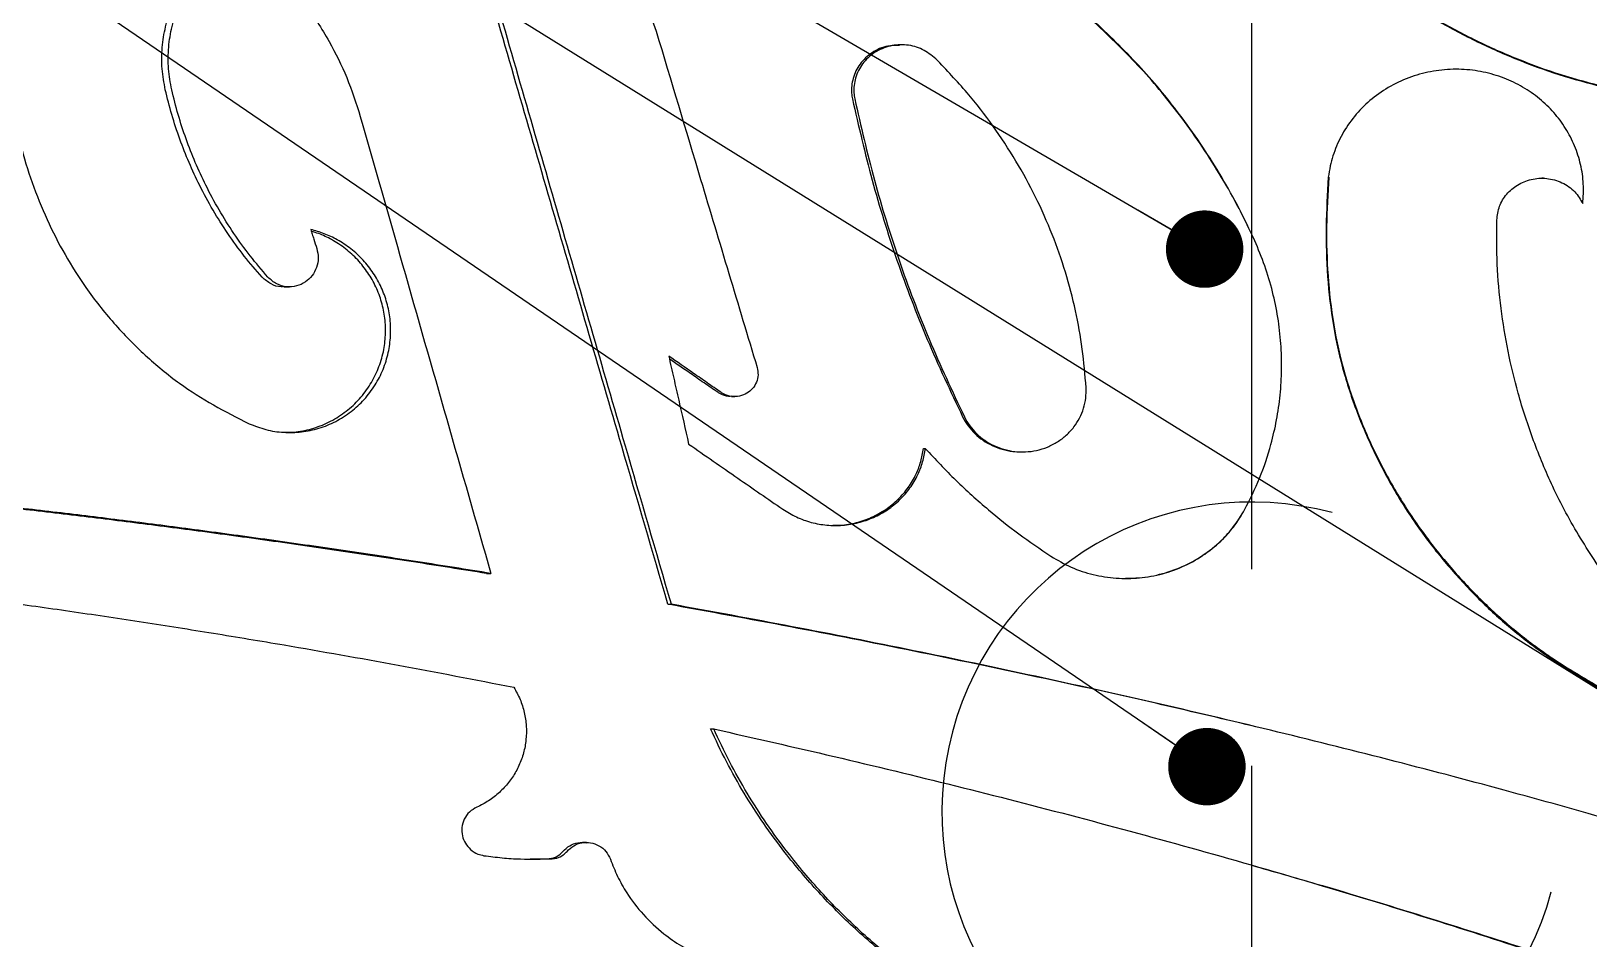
# Model space of a CAD drawing. Header units: millimetres. Extents: x 8 to 871, y 8 to 585.
# Drawn here: x 719.03 to 739.13, y 273.49 to 285.22 of the extents above; entities that cross this region are included whole.
import ezdxf

# ---------------------------------------------------------------- set-up
doc = ezdxf.new("R2010")
doc.units = ezdxf.units.MM
doc.linetypes.add('CENTERX2', pattern=[20.32, 12.7, -2.54, 2.54, -2.54])
for name, color, linetype in [('CENTERLINE', 4, 'CENTERX2'), ('DETAIL', 3, 'Continuous'), ('TEXT', 2, 'Continuous')]:
    doc.layers.add(name, color=color, linetype=linetype)
doc.layers.add('OUTLINE', color=7, linetype='Continuous', lineweight=25)
doc.dimstyles.new('SLDDIMSTYLE19', dxfattribs={"dimtxt": 0.18, "dimasz": 1, "dimexe": 0, "dimexo": 0.0625, "dimgap": 0, "dimtad": 0, "dimtih": 1, "dimtoh": 1, "dimdec": 0, "dimrnd": 1e-09, "dimzin": 0, "dimdsep": 46, "dimtxsty": 'Standard', "dimblk1": 'DOT', "dimblk2": 'DOT', "dimsah": 1, "dimcen": 0.09, "dimadec": 0, "dimazin": 0, "dimtfac": 1, "dimtdec": 0, "dimtofl": 0, "dimtmove": 0, "dimatfit": 3, "dimldrblk": 'DOT', "dimfxl": 0, "dimfrac": 2, "dimtolj": 1, "dimtzin": 0, "dimarcsym": 0})

# ---------------------------------------------------------------- blocks, each defined once
blk = doc.blocks.new('_Dot')
at = {"color": 0, "linetype": 'ByBlock', "lineweight": -2}
blk.add_line((-0.5, 0), (-1, 0), dxfattribs=at)
at = {"color": 0, "linetype": 'ByBlock', "const_width": 0.5}
blk.add_lwpolyline([(-0.25, 0, 1), (0.25, 0, 1)], format="xyb", close=True, dxfattribs=at)

msp = doc.modelspace()

# ---------------------------------------------------------------- linework, layer by layer
at = {"layer": 'CENTERLINE'}
msp.add_line((734.7799, 156.34842), (734.7799, 430.8663), dxfattribs=at)
at = {"layer": 'DETAIL'}
msp.add_arc((734.7799, 275.13342), 4, 75, 345, dxfattribs=at)
msp.add_arc((734.7799, 275.13342), 4, 75, 345, dxfattribs=at)
msp.add_arc((734.7799, 275.13342), 4, 75, 345, dxfattribs=at)
at = {"layer": 'OUTLINE'}
for p, q in [((730.258, 285.03923), (730.23096, 285.03923)), ((735.77256, 283.32767), (735.7667, 283.32767)), ((738.54409, 283.31601), (738.52168, 283.31601)), ((722.28619, 281.91287), (722.3605, 281.91287)), ((728.066, 280.49641), (728.10596, 280.49641)), ((730.54124, 279.82573), (730.56631, 279.82573)), ((731.80115, 279.78155), (731.81889, 279.78155)), ((724.9015, 278.2124), (724.95999, 278.2124)), ((727.24468, 277.81428), (727.28931, 277.81428)), ((727.79371, 276.20466), (727.83514, 276.20466)), ((726.19335, 274.73868), (726.14017, 274.73868)), ((725.46711, 274.52553), (725.69512, 274.52669))]:
    msp.add_line(p, q, dxfattribs=at)
for points, knots in [([(742.8538, 278.82809), (742.82828, 279.1182), (742.77726, 279.69834), (742.66364, 280.56641), (742.50575, 281.42882), (742.31659, 282.26423), (742.09724, 283.06928), (741.85105, 283.84536), (741.57241, 284.61197), (741.2077, 285.49933), (740.73548, 286.49455), (740.19836, 287.46583), (739.67803, 288.29157), (739.19963, 288.98523), (738.86105, 289.43388), (738.69177, 289.65817)], [0, 0, 0, 0, 0.07398799, 0.14795374, 0.22243663, 0.29691929, 0.3658926, 0.43486616, 0.50431964, 0.57377315, 0.67946992, 0.78516715, 0.85675776, 0.92838748, 1, 1, 1, 1]), ([(735.17163, 287.00387), (735.31563, 286.84557), (735.60466, 286.52786), (736.08577, 286.09975), (736.59843, 285.7091), (737.12338, 285.37379), (737.65401, 285.08895), (738.18759, 284.85078), (738.73941, 284.64757), (739.11948, 284.54581), (739.30952, 284.49492)], [0, 0, 0, 0, 0.13017082, 0.26125778, 0.39142431, 0.52247461, 0.64056131, 0.75864949, 0.87932429, 1, 1, 1, 1]), ([(735.17395, 287.00387), (735.31899, 286.84538), (735.61009, 286.5273), (736.09439, 286.09902), (736.61022, 285.7084), (737.1383, 285.3732), (737.67201, 285.08847), (738.20865, 284.85044), (738.76344, 284.64741), (739.1454, 284.54575), (739.33638, 284.49492)], [0, 0, 0, 0, 0.13012261, 0.26116293, 0.3912808, 0.52227847, 0.64042445, 0.75857209, 0.87928557, 1, 1, 1, 1]), ([(726.31866, 286.68754), (726.40581, 286.5719), (726.58011, 286.34063), (726.79086, 285.97249), (726.96602, 285.59791), (727.04993, 285.34341), (727.09207, 285.21559)], [0, 0, 0, 0, 0.26065029, 0.52131436, 0.75957676, 1, 1, 1, 1]), ([(720.75771, 284.45937), (720.74148, 284.54821), (720.70854, 284.72845), (720.71203, 285.00364), (720.75519, 285.27605), (720.83976, 285.53223), (720.95998, 285.77231), (721.06645, 285.90967), (721.12035, 285.97922)], [0, 0, 0, 0, 0.16504493, 0.33483852, 0.49990365, 0.66975681, 0.83279068, 1, 1, 1, 1]), ([(720.84039, 284.45937), (720.82417, 284.54873), (720.79127, 284.73002), (720.79513, 285.00674), (720.83885, 285.2806), (720.92371, 285.53651), (721.04313, 285.77476), (721.14782, 285.91051), (721.20081, 285.97922)], [0, 0, 0, 0, 0.16609873, 0.33697603, 0.50309461, 0.6740376, 0.83501915, 1, 1, 1, 1]), ([(722.18397, 286.00459), (722.31174, 285.86244), (722.56729, 285.57812), (722.86911, 285.10547), (723.11247, 284.61795), (723.22021, 284.2835), (723.27449, 284.11499)], [0, 0, 0, 0, 0.26372854, 0.52747701, 0.76191921, 1, 1, 1, 1]), ([(727.24468, 277.81428), (727.04592, 278.49484), (726.549, 280.19629), (725.75565, 282.91827), (725.16316, 284.95938), (724.86691, 285.97997)], [0, 0, 0, 0, 0.24998402, 0.62498101, 1, 1, 1, 1]), ([(727.28931, 277.81428), (727.09171, 278.49484), (726.59767, 280.19629), (725.80892, 282.91827), (725.21985, 284.95938), (724.9253, 285.97997)], [0, 0, 0, 0, 0.24998425, 0.62498128, 1, 1, 1, 1]), ([(718.71968, 285.48578), (718.72052, 285.34003), (718.72221, 285.04819), (718.7463, 284.61101), (718.79622, 284.17665), (718.88958, 283.72304), (719.03397, 283.25631), (719.22577, 282.77978), (719.45768, 282.32548), (719.74279, 281.87476), (720.08721, 281.4375), (720.49263, 281.02372), (720.92298, 280.66789), (721.3765, 280.38067), (721.68458, 280.22444), (721.83874, 280.14627)], [0, 0, 0, 0, 0.06477567, 0.12970428, 0.19444031, 0.25895236, 0.33581536, 0.41303617, 0.49025338, 0.56711126, 0.65685865, 0.7468721, 0.83662671, 0.91825308, 1, 1, 1, 1]), ([(734.75276, 282.64196), (734.70777, 282.73631), (734.59645, 282.96978), (734.39303, 283.32881), (734.14695, 283.71994), (733.80761, 284.19677), (733.35598, 284.74858), (732.95373, 285.13451), (732.75168, 285.32837)], [0, 0, 0, 0, 0.0930182, 0.23020007, 0.36696688, 0.50413403, 0.75092153, 1, 1, 1, 1]), ([(734.81726, 282.50948), (734.75172, 282.64849), (734.62044, 282.92693), (734.395, 283.32993), (734.14957, 283.7215), (733.81222, 284.19825), (733.36359, 284.74935), (732.96423, 285.13477), (732.76363, 285.32837)], [0, 0, 0, 0, 0.13130824, 0.26301188, 0.39431859, 0.52600922, 0.7619154, 1, 1, 1, 1]), ([(727.09207, 285.21559), (727.28338, 284.57754), (727.5961, 283.53456), (728.03081, 282.08648), (728.27412, 281.27644), (728.39577, 280.87143)], [0, 0, 0, 0, 0.44066548, 0.72033144, 1, 1, 1, 1]), ([(730.23165, 285.03156), (730.18131, 285.03138), (730.05706, 285.03095), (729.87447, 284.94644), (729.716, 284.7998), (729.62489, 284.61304), (729.60726, 284.45269), (729.62168, 284.36435), (729.6258, 284.33916)], [0, 0, 0, 0, 0.14248189, 0.35160362, 0.55501032, 0.74746636, 0.92798744, 1, 1, 1, 1]), ([(730.70103, 284.85813), (730.64564, 284.90279), (730.5349, 284.99209), (730.32418, 285.04686), (730.10765, 285.03464), (729.9059, 284.94956), (729.74837, 284.80257), (729.65653, 284.61743), (729.63751, 284.45567), (729.65193, 284.36572), (729.65619, 284.33916)], [0, 0, 0, 0, 0.1367929, 0.27351535, 0.41274076, 0.55433503, 0.69246694, 0.82394255, 0.94801758, 1, 1, 1, 1]), ([(732.64116, 280.61035), (732.62763, 280.7772), (732.60058, 281.11092), (732.50951, 281.60983), (732.3805, 282.10447), (732.20861, 282.59565), (731.99562, 283.07546), (731.74017, 283.54495), (731.44406, 283.99536), (731.10107, 284.44038), (730.83847, 284.71461), (730.70103, 284.85813)], [0, 0, 0, 0, 0.10509643, 0.21019289, 0.31802855, 0.42586506, 0.53662533, 0.64738762, 0.76120602, 0.87502728, 1, 1, 1, 1]), ([(739.05171, 282.98833), (739.05681, 283.0729), (739.06702, 283.24206), (739.02897, 283.49442), (738.95166, 283.73639), (738.83505, 283.96324), (738.68183, 284.16799), (738.49494, 284.34897), (738.27803, 284.49903), (738.03274, 284.61678), (737.76665, 284.69428), (737.48336, 284.72942), (737.1944, 284.71671), (736.90731, 284.65604), (736.63418, 284.54662), (736.38521, 284.39372), (736.16974, 284.20069), (735.99559, 283.97937), (735.86744, 283.73481), (735.79498, 283.51514), (735.77413, 283.37691), (735.7667, 283.32767)], [0, 0, 0, 0, 0.050153844, 0.100307984, 0.150436367, 0.200571427, 0.251320638, 0.302081995, 0.354987189, 0.407902622, 0.463648055, 0.519398901, 0.577150921, 0.634899908, 0.692969185, 0.751024982, 0.807391182, 0.863742872, 0.917116277, 0.97047867, 1, 1, 1, 1]), ([(722.00638, 282.03845), (721.92895, 282.12836), (721.77374, 282.30857), (721.56354, 282.59904), (721.37076, 282.90347), (721.1528, 283.30498), (720.97602, 283.71846), (720.8381, 284.13586), (720.78451, 284.35153), (720.75771, 284.45937)], [0, 0, 0, 0, 0.1311035, 0.26279885, 0.39390535, 0.52562471, 0.76083908, 0.88042028, 1, 1, 1, 1]), ([(722.08182, 282.03845), (722.00463, 282.12861), (721.84992, 282.30932), (721.64056, 282.6005), (721.44866, 282.90558), (721.23214, 283.30725), (721.05678, 283.72032), (720.92008, 284.13675), (720.86695, 284.35183), (720.84039, 284.45937)], [0, 0, 0, 0, 0.131293392, 0.263181488, 0.394476613, 0.526386178, 0.761247935, 0.880624887, 1, 1, 1, 1]), ([(729.6258, 284.33916), (729.70583, 283.9888), (729.86621, 283.28665), (730.19273, 282.25102), (730.57814, 281.22807), (730.89096, 280.56652), (731.0477, 280.23508)], [0, 0, 0, 0, 0.24747152, 0.49593777, 0.74745744, 1, 1, 1, 1]), ([(729.65619, 284.33916), (729.73573, 283.98889), (729.89513, 283.28695), (730.21968, 282.25141), (730.60282, 281.22841), (730.91391, 280.56663), (731.06977, 280.23508)], [0, 0, 0, 0, 0.24749644, 0.495977, 0.74748116, 1, 1, 1, 1]), ([(723.27449, 284.11499), (723.45645, 283.47543), (723.82728, 282.17201), (724.3892, 280.20449), (724.76973, 278.87643), (724.95999, 278.2124)], [0, 0, 0, 0, 0.32510101, 0.66254652, 1, 1, 1, 1]), ([(735.7667, 283.32767), (735.75456, 283.115), (735.73023, 282.68889), (735.74971, 282.04856), (735.82147, 281.41275), (735.95957, 280.7971), (736.16166, 280.20826), (736.4132, 279.6467), (736.7151, 279.1106), (737.05354, 278.62148), (737.41967, 278.17858), (737.80564, 277.77916), (738.22252, 277.41309), (738.63101, 277.11384), (739.01989, 276.87271), (739.25614, 276.73542), (739.37428, 276.66676)], [0, 0, 0, 0, 0.07922298, 0.15873233, 0.23803556, 0.31697635, 0.39300195, 0.46936108, 0.54573023, 0.62176982, 0.69061785, 0.75970153, 0.82873988, 0.89752591, 0.94875513, 1, 1, 1, 1]), ([(735.77256, 283.32767), (735.76038, 283.11625), (735.73597, 282.69264), (735.75487, 282.05604), (735.82571, 281.42389), (735.96257, 280.81158), (736.16314, 280.22574), (736.41288, 279.6668), (736.71264, 279.13307), (737.04891, 278.64559), (737.41291, 278.2036), (737.79686, 277.80436), (738.21158, 277.43814), (738.62453, 277.13323), (739.02625, 276.88362), (739.27652, 276.73906), (739.40168, 276.66676)], [0, 0, 0, 0, 0.07862313, 0.15753, 0.23623129, 0.31457303, 0.39008099, 0.46591866, 0.54176751, 0.61729071, 0.68582842, 0.75459776, 0.82332279, 0.89179994, 0.94588992, 1, 1, 1, 1]), ([(737.94145, 282.77589), (737.9493, 282.83629), (737.965, 282.95707), (738.06317, 283.1157), (738.20535, 283.23772), (738.38579, 283.31127), (738.58801, 283.32416), (738.78603, 283.26847), (738.95363, 283.15352), (739.02015, 283.04148), (739.05171, 282.98833)], [0, 0, 0, 0, 0.11802307, 0.23604518, 0.35506871, 0.48048002, 0.61195597, 0.74644083, 0.8797175, 1, 1, 1, 1]), ([(721.83874, 280.14627), (721.91084, 280.11808), (722.05504, 280.0617), (722.28441, 280.02784), (722.51536, 280.03347), (722.74279, 280.0807), (722.95934, 280.16938), (723.15705, 280.29499), (723.32904, 280.45471), (723.46913, 280.63919), (723.57371, 280.84454), (723.64102, 281.05929), (723.67019, 281.27981), (723.66401, 281.49713), (723.62263, 281.70849), (723.54981, 281.90905), (723.44609, 282.09463), (723.31434, 282.2629), (723.15709, 282.40801), (722.98645, 282.52125), (722.8111, 282.60474), (722.69362, 282.63732), (722.63488, 282.65361)], [0, 0, 0, 0, 0.05443314, 0.10887136, 0.16330015, 0.21772359, 0.27213865, 0.32654386, 0.37940082, 0.43224318, 0.48268254, 0.53311158, 0.58106389, 0.62901505, 0.67578545, 0.72256094, 0.76974807, 0.8169437, 0.86574904, 0.91456535, 0.9572805, 1, 1, 1, 1]), ([(722.63488, 282.65361), (722.6414, 282.63298), (722.65444, 282.59173), (722.68036, 282.50977), (722.69976, 282.44842), (722.71264, 282.4077)], [0, 0, 0, 0, 0.25162809, 0.50325436, 1, 1, 1, 1]), ([(739.43395, 278.03834), (739.29339, 278.24607), (739.08218, 278.55824), (738.8304, 278.99449), (738.6209, 279.41115), (738.40841, 279.92495), (738.21737, 280.51042), (738.07985, 281.08234), (737.98972, 281.63826), (737.93881, 282.20401), (737.94057, 282.58526), (737.94145, 282.77589)], [0, 0, 0, 0, 0.14914405, 0.22412121, 0.29909272, 0.42592938, 0.55363015, 0.66395298, 0.77427357, 0.88713424, 1, 1, 1, 1]), ([(722.27459, 280.03601), (722.33166, 280.03577), (722.46641, 280.03522), (722.67593, 280.08294), (722.89478, 280.17202), (723.09424, 280.29981), (723.26728, 280.4616), (723.40741, 280.64794), (723.51124, 280.85476), (723.57713, 281.07001), (723.60462, 281.29035), (723.59679, 281.50664), (723.55398, 281.71655), (723.48004, 281.91544), (723.37552, 282.09934), (723.24305, 282.26619), (723.08523, 282.41035), (722.91395, 282.52198), (722.76458, 282.59447), (722.67435, 282.6201), (722.64262, 282.62912)], [0, 0, 0, 0, 0.04705199, 0.1111012, 0.17517448, 0.23923422, 0.30126064, 0.36326734, 0.42208594, 0.48089079, 0.5364933, 0.59209458, 0.64622107, 0.70035415, 0.7550597, 0.80977701, 0.86661385, 0.92346471, 0.97308722, 1, 1, 1, 1]), ([(734.68669, 279.03271), (734.75445, 279.16815), (734.89085, 279.44083), (735.02052, 279.83388), (735.10347, 280.19363), (735.14987, 280.51736), (735.16887, 280.84696), (735.15938, 281.18223), (735.12055, 281.51756), (735.05114, 281.85362), (734.95315, 282.18663), (734.86255, 282.40186), (734.81726, 282.50948)], [0, 0, 0, 0, 0.12589471, 0.25345557, 0.34318396, 0.43291103, 0.52525345, 0.61759548, 0.71169543, 0.80579656, 0.90289715, 1, 1, 1, 1]), ([(722.71264, 282.4077), (722.72149, 282.36704), (722.73921, 282.28564), (722.71509, 282.16191), (722.65694, 282.05355), (722.56693, 281.96892), (722.45151, 281.91695), (722.32215, 281.90734), (722.18859, 281.9428), (722.11805, 282.006), (722.08182, 282.03845)], [0, 0, 0, 0, 0.1169937, 0.23422627, 0.34861885, 0.46801981, 0.59322169, 0.72396084, 0.85823308, 1, 1, 1, 1]), ([(722.28587, 281.91726), (722.27468, 281.91596), (722.21917, 281.9095), (722.1151, 281.94404), (722.04335, 282.00635), (722.00638, 282.03845)], [0, 0, 0, 0, 0.10898886, 0.54098987, 1, 1, 1, 1]), ([(727.92773, 280.55126), (727.86895, 280.59201), (727.75138, 280.67353), (727.52704, 280.82924), (727.36174, 280.94418), (727.25505, 281.01837)], [0, 0, 0, 0, 0.2617338, 0.52346761, 1, 1, 1, 1]), ([(727.25505, 281.01837), (727.27651, 280.92349), (727.31942, 280.73372), (727.40498, 280.35537), (727.46909, 280.07191), (727.51174, 279.88334)], [0, 0, 0, 0, 0.25079719, 0.50159362, 1, 1, 1, 1]), ([(727.88698, 280.55126), (727.82809, 280.59185), (727.7103, 280.67303), (727.50233, 280.81653), (727.35347, 280.91943), (727.26333, 280.98174)], [0, 0, 0, 0, 0.28285985, 0.56572246, 1, 1, 1, 1]), ([(728.39577, 280.87143), (728.40181, 280.83958), (728.41389, 280.77587), (728.3912, 280.6798), (728.34065, 280.59678), (728.26449, 280.53373), (728.16944, 280.49708), (728.06387, 280.49334), (727.98119, 280.51779), (727.93913, 280.54412), (727.92773, 280.55126)], [0, 0, 0, 0, 0.12930771, 0.258680563, 0.387119338, 0.517856925, 0.654985947, 0.797706207, 0.945193487, 1, 1, 1, 1]), ([(728.06583, 280.50044), (728.05313, 280.49938), (728.00413, 280.49529), (727.94185, 280.51767), (727.89888, 280.54398), (727.88698, 280.55126)], [0, 0, 0, 0, 0.20195621, 0.77908392, 1, 1, 1, 1]), ([(731.06977, 280.23508), (731.09188, 280.19567), (731.13611, 280.11686), (731.22616, 280.01487), (731.33068, 279.92878), (731.44894, 279.86025), (731.57793, 279.81169), (731.71609, 279.78356), (731.85897, 279.77866), (732.00336, 279.79744), (732.1431, 279.84095), (732.27324, 279.90727), (732.38879, 279.99501), (732.48538, 280.09909), (732.56042, 280.21719), (732.61213, 280.34353), (732.64144, 280.47625), (732.64125, 280.56565), (732.64116, 280.61035)], [0, 0, 0, 0, 0.06063714, 0.1212812, 0.18184718, 0.24242369, 0.30469248, 0.36696903, 0.4318629, 0.49675455, 0.56255101, 0.62833627, 0.69273426, 0.75711318, 0.81860233, 0.8800796, 0.94003828, 1, 1, 1, 1]), ([(731.0477, 280.23508), (731.06994, 280.19568), (731.11443, 280.11688), (731.20489, 280.01501), (731.30974, 279.92913), (731.42843, 279.86046), (731.55802, 279.81242), (731.68406, 279.78465), (731.7659, 279.78421), (731.80124, 279.78402)], [0, 0, 0, 0, 0.14609792, 0.29221633, 0.43811347, 0.5840382, 0.73474154, 0.88546621, 1, 1, 1, 1]), ([(727.51174, 279.88334), (727.61745, 279.80989), (727.82886, 279.66299), (728.23333, 279.38253), (728.53278, 279.17549), (728.72596, 279.04192)], [0, 0, 0, 0, 0.26192023, 0.52384189, 1, 1, 1, 1]), ([(728.72596, 279.04192), (728.78403, 279.00618), (728.90019, 278.93471), (729.09367, 278.86665), (729.29467, 278.83075), (729.49996, 278.82899), (729.70347, 278.86241), (729.8994, 278.92966), (730.08052, 279.03034), (730.23978, 279.15912), (730.37202, 279.31276), (730.4699, 279.47851), (730.53683, 279.6513), (730.55648, 279.76759), (730.56631, 279.82573)], [0, 0, 0, 0, 0.08549855, 0.17100097, 0.25645567, 0.34191612, 0.4284788, 0.51503185, 0.60122975, 0.68740709, 0.77043439, 0.85343843, 0.92672114, 1, 1, 1, 1]), ([(729.37441, 278.83557), (729.4064, 278.83464), (729.50793, 278.83169), (729.67746, 278.86462), (729.87546, 278.93153), (730.0583, 279.03423), (730.21857, 279.16463), (730.35107, 279.32006), (730.44758, 279.48567), (730.51263, 279.65607), (730.5317, 279.76918), (730.54124, 279.82573)], [0, 0, 0, 0, 0.057606166, 0.182869234, 0.308115731, 0.432712364, 0.557274843, 0.67670536, 0.796099396, 0.898052826, 1, 1, 1, 1]), ([(730.56631, 279.82573), (730.69545, 279.68707), (730.95374, 279.40976), (731.36057, 279.04484), (731.77033, 278.71717), (732.04746, 278.52886), (732.18628, 278.43453)], [0, 0, 0, 0, 0.26545813, 0.53091906, 0.76502362, 1, 1, 1, 1]), ([(724.9015, 278.2124), (724.58674, 278.26244), (723.95695, 278.36256), (723.02254, 278.50295), (722.09635, 278.63575), (721.19018, 278.75941), (720.30393, 278.87404), (719.43776, 278.98017), (718.61419, 279.07514), (718.08581, 279.13193), (717.83784, 279.15858)], [0, 0, 0, 0, 0.1286922, 0.25749924, 0.38619249, 0.51500395, 0.63965431, 0.76430468, 0.88939191, 1, 1, 1, 1]), ([(724.95999, 278.2124), (724.64528, 278.26273), (724.01557, 278.36343), (723.08134, 278.50455), (722.15537, 278.63802), (721.25297, 278.76177), (720.37394, 278.876), (719.51819, 278.98141), (718.67207, 279.07942), (718.11802, 279.13928), (717.841, 279.1692)], [0, 0, 0, 0, 0.12759924, 0.25531421, 0.38291438, 0.51063368, 0.63276352, 0.75489349, 0.87744645, 1, 1, 1, 1]), ([(732.18628, 278.43453), (732.27267, 278.38415), (732.44545, 278.28339), (732.73201, 278.18992), (733.02867, 278.14342), (733.3309, 278.14647), (733.62982, 278.20075), (733.91629, 278.30424), (734.17953, 278.45587), (734.39493, 278.63576), (734.56551, 278.8303), (734.6463, 278.96524), (734.68669, 279.03271)], [0, 0, 0, 0, 0.10404689, 0.20809367, 0.31206641, 0.41604129, 0.52164681, 0.6272345, 0.73186444, 0.83647527, 0.91823357, 1, 1, 1, 1]), ([(733.15125, 278.15306), (733.20919, 278.15229), (733.36977, 278.15017), (733.62952, 278.20388), (733.91897, 278.30737), (734.18463, 278.46187), (734.3995, 278.64254), (734.56762, 278.83544), (734.64663, 278.96695), (734.68614, 279.03271)], [0, 0, 0, 0, 0.09351235, 0.25919215, 0.42484054, 0.58875097, 0.75262244, 0.87630609, 1, 1, 1, 1]), ([(718.70291, 277.84129), (718.99523, 277.80045), (719.58015, 277.71872), (720.47316, 277.58466), (721.37677, 277.44175), (722.47002, 277.25955), (723.75964, 277.03225), (724.75684, 276.83942), (725.25603, 276.74289)], [0, 0, 0, 0, 0.13923761, 0.27860459, 0.41784348, 0.55721433, 0.77834418, 1, 1, 1, 1]), ([(734.77954, 276.24389), (734.36686, 276.34192), (733.44646, 276.56057), (731.99074, 276.88225), (730.41751, 277.21177), (728.82457, 277.52625), (727.7712, 277.71829), (727.24468, 277.81428)], [0, 0, 0, 0, 0.16403565, 0.36585534, 0.57719605, 0.78866182, 1, 1, 1, 1]), ([(759.44464, 265.76263), (759.12305, 266.01095), (758.47945, 266.50794), (757.44791, 267.23126), (756.36935, 267.93743), (755.24107, 268.62339), (754.08806, 269.27548), (752.91412, 269.89505), (751.72424, 270.48475), (750.49723, 271.05647), (749.22298, 271.61547), (747.90176, 272.16115), (746.53483, 272.69308), (745.13802, 273.20583), (743.73268, 273.69283), (742.32217, 274.15493), (740.90994, 274.59323), (739.48062, 275.01364), (738.02179, 275.42034), (736.53527, 275.81258), (735.02356, 276.18988), (733.50633, 276.54796), (731.96872, 276.89096), (730.41425, 277.21755), (728.84544, 277.52897), (727.80792, 277.7192), (727.28931, 277.81428)], [0, 0, 0, 0, 0.04302457, 0.08610607, 0.12920352, 0.17227905, 0.21529859, 0.25584896, 0.29643385, 0.33701764, 0.37756652, 0.41930978, 0.46109326, 0.50287561, 0.54461729, 0.58475147, 0.62492353, 0.66509469, 0.7052277, 0.7466667, 0.78814941, 0.82963129, 0.8710692, 0.91403796, 0.95703171, 1, 1, 1, 1]), ([(725.25603, 276.74289), (725.2845, 276.69142), (725.34144, 276.58848), (725.39476, 276.4183), (725.42082, 276.24207), (725.41764, 276.06492), (725.38521, 275.89262), (725.32644, 275.72933), (725.242, 275.57872), (725.13431, 275.44212), (725.00492, 275.32463), (724.88289, 275.24381), (724.80449, 275.20671), (724.77856, 275.19444)], [0, 0, 0, 0, 0.09543381, 0.19084992, 0.28638638, 0.38191689, 0.47541594, 0.56892611, 0.66277455, 0.75664555, 0.85420334, 0.95178107, 1, 1, 1, 1]), ([(730.73856, 272.78818), (730.55186, 272.91608), (730.17719, 273.17275), (729.66083, 273.61234), (729.18193, 274.08985), (728.7923, 274.55027), (728.47712, 274.98098), (728.22532, 275.3723), (727.99438, 275.77934), (727.8606, 276.06289), (727.79371, 276.20466)], [0, 0, 0, 0, 0.14844913, 0.29790894, 0.44454916, 0.59220495, 0.69343092, 0.79465594, 0.89732733, 1, 1, 1, 1]), ([(730.76258, 272.78818), (730.57706, 272.91603), (730.20476, 273.1726), (729.69157, 273.61205), (729.21544, 274.08955), (728.82792, 274.55018), (728.51448, 274.98103), (728.2641, 275.37247), (728.03454, 275.77951), (727.90161, 276.06294), (727.83514, 276.20466)], [0, 0, 0, 0, 0.14816895, 0.29734844, 0.44404316, 0.59175438, 0.69309574, 0.79443609, 0.89721764, 1, 1, 1, 1]), ([(727.83514, 276.20466), (728.35304, 276.08724), (729.38974, 275.85219), (730.95514, 275.47226), (732.52311, 275.07102), (734.08873, 274.64608), (735.59279, 274.21234), (737.03319, 273.77238), (738.4097, 273.32992), (739.7734, 272.86839), (741.13423, 272.3834), (742.48945, 271.87412), (743.83641, 271.33994), (745.15963, 270.78583), (746.44855, 270.21545), (747.70163, 269.62897), (748.9181, 269.02687), (750.10357, 268.40585), (751.26555, 267.76085), (752.40145, 267.0911), (753.50924, 266.39603), (754.57805, 265.68138), (755.67652, 264.8974), (756.79311, 264.03812), (757.91392, 263.09799), (758.97678, 262.13273), (759.63156, 261.46761), (759.9588, 261.1352)], [0, 0, 0, 0, 0.041547, 0.08316604, 0.12480978, 0.16642966, 0.20797738, 0.24516903, 0.28239344, 0.31961873, 0.35681161, 0.39507019, 0.43336219, 0.47165529, 0.50991537, 0.54748152, 0.58507693, 0.62267348, 0.66024118, 0.69874378, 0.73727518, 0.77580783, 0.8143122, 0.86070953, 0.90715166, 0.95359758, 1, 1, 1, 1]), ([(724.77856, 275.19444), (724.74535, 275.17559), (724.67882, 275.13783), (724.61171, 275.04206), (724.58038, 274.93346), (724.58604, 274.82406), (724.62657, 274.72489), (724.69608, 274.64219), (724.78066, 274.58698), (724.843, 274.57313), (724.86904, 274.56735)], [0, 0, 0, 0, 0.13675614, 0.27398506, 0.4020838, 0.5260464, 0.64689745, 0.76927242, 0.90361243, 1, 1, 1, 1]), ([(725.69512, 274.52669), (725.71554, 274.52921), (725.76713, 274.53559), (725.83626, 274.56817), (725.87397, 274.60683), (725.88933, 274.62259)], [0, 0, 0, 0, 0.27958249, 0.70646438, 1, 1, 1, 1]), ([(725.74905, 274.52669), (725.76947, 274.52924), (725.82076, 274.53563), (725.88946, 274.56828), (725.92681, 274.60681), (725.9421, 274.62259)], [0, 0, 0, 0, 0.280929386, 0.705547962, 1, 1, 1, 1]), ([(725.88933, 274.62259), (725.91703, 274.64928), (725.97241, 274.70264), (726.08137, 274.73674), (726.16069, 274.74689), (726.19695, 274.73386), (726.19714, 274.73379)], [0, 0, 0, 0, 0.33088833, 0.66153488, 0.99823839, 1, 1, 1, 1]), ([(725.9421, 274.62259), (725.9695, 274.64898), (726.02426, 274.70173), (726.13326, 274.73958), (726.24797, 274.74082), (726.35693, 274.7018), (726.45028, 274.62813), (726.48449, 274.5573), (726.5017, 274.52167)], [0, 0, 0, 0, 0.16505908, 0.33002403, 0.49733593, 0.66545639, 0.83171374, 1, 1, 1, 1]), ([(724.86904, 274.56735), (724.9473, 274.55738), (725.10381, 274.53745), (725.39728, 274.51813), (725.6128, 274.52337), (725.74905, 274.52669)], [0, 0, 0, 0, 0.26890638, 0.53781376, 1, 1, 1, 1]), ([(726.5017, 274.52167), (726.53099, 274.44706), (726.58996, 274.29684), (726.72824, 274.05359), (726.92249, 273.79787), (727.16514, 273.57196), (727.41602, 273.3959), (727.58225, 273.31515), (727.66602, 273.27445)], [0, 0, 0, 0, 0.1359496, 0.27372482, 0.47494714, 0.68195536, 0.83972661, 1, 1, 1, 1]), ([(734.77893, 274.44256), (735.05496, 274.36425), (735.79857, 274.15329), (737.00165, 273.78565), (738.38647, 273.34483), (739.75822, 272.88386), (741.12736, 272.39973), (742.49099, 271.89121), (743.84648, 271.35779), (745.17828, 270.80443), (746.47571, 270.23476), (747.73724, 269.64896), (748.96208, 269.04749), (750.15587, 268.42706), (751.32619, 267.78259), (752.47043, 267.11332), (753.58653, 266.41866), (754.6635, 265.70435), (755.68929, 264.97825), (756.66382, 264.24016), (757.58873, 263.49087), (758.47208, 262.723), (759.25902, 261.99548), (759.73191, 261.51644), (759.9401, 261.30554)], [0, 0, 0, 0, 0.02720337, 0.07328256, 0.11940233, 0.16552318, 0.21160388, 0.25900487, 0.30644728, 0.35389098, 0.40129382, 0.44783634, 0.49441516, 0.54099538, 0.58753979, 0.63524473, 0.68298547, 0.73072777, 0.77843483, 0.82468539, 0.87097834, 0.91728839, 0.96358679, 1, 1, 1, 1])]:
    msp.add_open_spline(points, degree=3, knots=knots, dxfattribs=at)

# ---------------------------------------------------------------- leaders
at = {"layer": 'TEXT'}
for points in [[(734.17115, 282.40017), (667.70716, 321.16175)], [(734.20042, 275.71691), (667.70716, 321.16175)], [(757.65695, 265.27745), (667.70716, 321.16175)], [(759.84703, 278.33673), (667.70716, 321.16175)]]:
    msp.add_leader(points, dimstyle='SLDDIMSTYLE19', dxfattribs=at)

doc.saveas('drawing.dxf')
